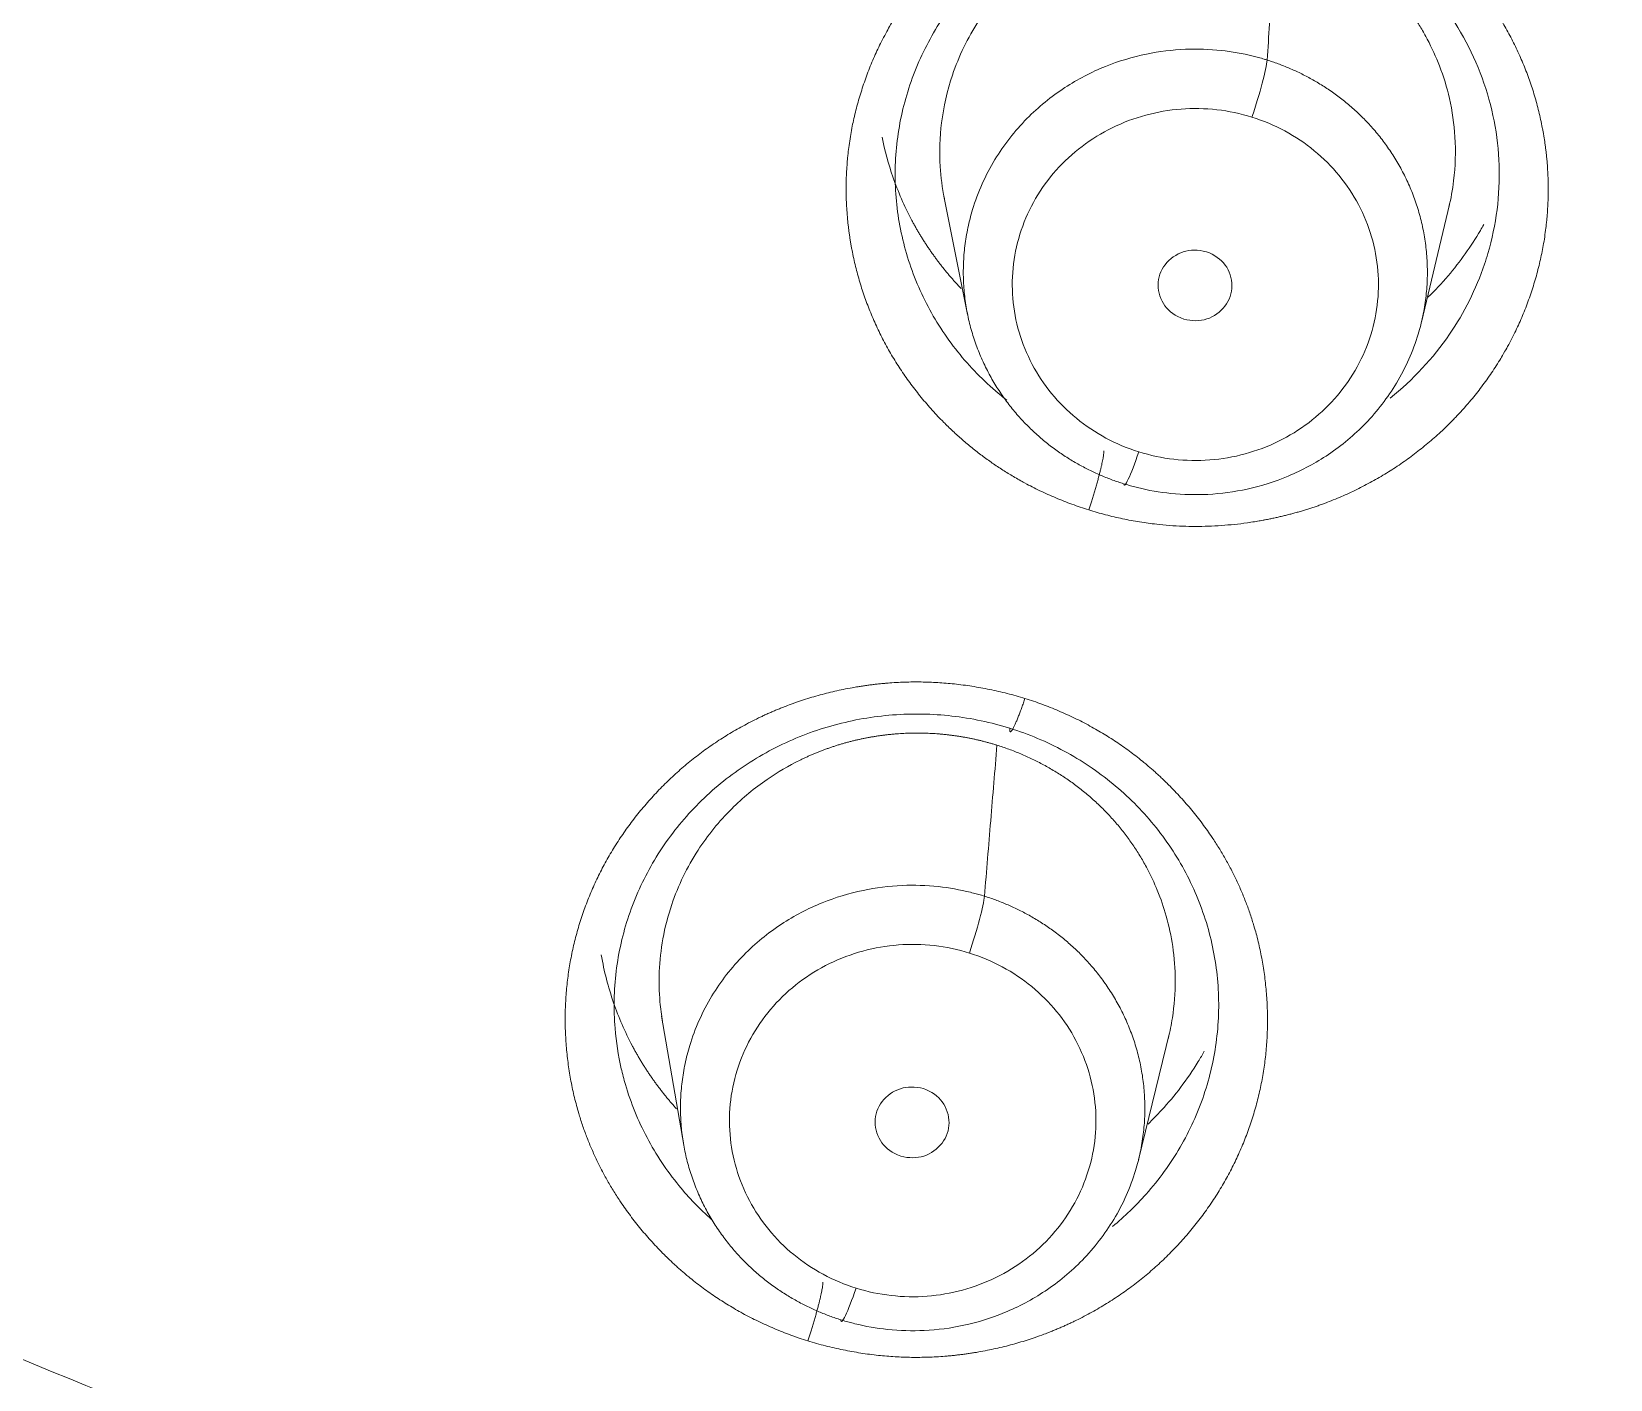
# Model space of a CAD drawing. Extents: x 19821 to 22981, y -91 to 2224.
# Drawn here: x 20725.97 to 20735.62, y 1170.77 to 1179.02 of the extents above; entities that cross this region are included whole.
import ezdxf

# ---------------------------------------------------------------- set-up
doc = ezdxf.new("R2010")
doc.units = 0
doc.header["$LTSCALE"] = 10
doc.header["$MEASUREMENT"] = 0
doc.layers.add('1', color=7, linetype='CONTINUOUS')

msp = doc.modelspace()

# ---------------------------------------------------------------- linework, layer by layer
at = {"layer": '1', "color": 7, "linetype": 'Continuous', "lineweight": 18}
for p, q in [((20731.5445, 1178.0092), (20731.6892, 1177.2855)), ((20734.4646, 1177.2381), (20734.6362, 1177.9564)), ((20729.8183, 1172.9919), (20729.9535, 1172.2041)), ((20732.7347, 1172.1145), (20732.925, 1172.8918))]:
    msp.add_line(p, q, dxfattribs=at)
for centre, major_axis, ratio, start_param, end_param in [((20744.931, 1212.2465), (-60.5, 0), 0.961262, 4.72417, 7.004197), ((20744.931, 1212.3844), (-59.925, 0), 0.961262, 4.712389, 7.853982), ((20744.931, 1212.3844), (60, 0), 0.961262, 1.582577, 4.712389), ((20733.4282, 1178.5742), (-0.0895, -0.2863), 0.085181, 1.304692, 2.795393), ((20732.7362, 1176.5271), (0.0895, 0.2863), 0.08523, 2.92044, 4.446033), ((20731.7001, 1173.4618), (-0.0896, -0.2863), 0.085293, 1.304963, 2.777859), ((20731.0073, 1171.4121), (0.0896, 0.2863), 0.085342, 2.903169, 4.445831)]:
    msp.add_ellipse(centre, major_axis=major_axis, ratio=ratio, start_param=start_param, end_param=end_param, dxfattribs=at)
at = {"layer": '1', "color": 7, "linetype": 'Continuous', "lineweight": 13}
for centre, major_axis, start_param, end_param in [((20744.931, 1212.2465), (59.425, 0), 1.570796, 4.70194), ((20744.931, 1212.2465), (57.948, 0), 1.579187, 4.712389), ((20744.931, 1212.291), (57.4031, 0), 1.579486, 4.712389), ((20744.931, 1213.0734), (-47.825, 0), 1.077262, 1.226572)]:
    msp.add_ellipse(centre, major_axis=major_axis, ratio=0.961262, start_param=start_param, end_param=end_param, dxfattribs=at)
for points, degree, knots in [([(20732.4299, 1176.0895), (20732.0238, 1176.2162), (20731.5421, 1176.6127), (20731.2782, 1176.9319), (20731.0861, 1177.2931), (20730.9706, 1177.6847), (20730.9536, 1177.8875), (20730.9193, 1178.2971), (20731.1862, 1179.0851), (20731.467, 1179.3986), (20731.6047, 1179.5524), (20731.9373, 1179.8029), (20732.3125, 1179.985), (20732.5183, 1180.0396), (20732.7212, 1180.0935), (20733.3517, 1180.1416), (20733.7568, 1180.0149)], 2, [0, 0, 0, 0.125, 0.1875, 0.25, 0.3125, 0.375, 0.375, 0.5, 0.625, 0.625, 0.6875, 0.75, 0.8125, 0.8125, 0.875, 1, 1, 1]), ([(20733.7568, 1180.0149), (20734.1629, 1179.8881), (20734.6446, 1179.4916), (20734.9085, 1179.1725), (20735.1005, 1178.8114), (20735.216, 1178.4199), (20735.233, 1178.2171), (20735.2674, 1177.8076), (20735.0007, 1177.0196), (20734.7199, 1176.706), (20734.5822, 1176.5522), (20734.2496, 1176.3016), (20733.8744, 1176.1194), (20733.6685, 1176.0648), (20733.4656, 1176.0109), (20732.835, 1175.9628), (20732.4299, 1176.0895)], 2, [0, 0, 0, 0.125, 0.1875, 0.25, 0.3125, 0.375, 0.375, 0.5, 0.625, 0.625, 0.6875, 0.75, 0.8125, 0.8125, 0.875, 1, 1, 1]), ([(20732.7362, 1176.4444), (20732.6665, 1176.4661), (20732.5991, 1176.4945), (20732.4712, 1176.5634), (20732.4108, 1176.6038), (20732.2994, 1176.6953), (20732.2484, 1176.7464), (20732.1576, 1176.857), (20732.1179, 1176.9166), (20732.0514, 1177.0421), (20732.0246, 1177.108), (20731.9848, 1177.2436), (20731.9719, 1177.3133), (20731.9604, 1177.4537), (20731.9618, 1177.5245), (20731.9791, 1177.6644), (20731.9948, 1177.7335), (20732.0401, 1177.8675), (20732.0696, 1177.9323), (20732.1412, 1178.0553), (20732.1833, 1178.1133), (20732.2785, 1178.2204), (20732.3316, 1178.2695), (20732.4467, 1178.3567), (20732.5087, 1178.3949), (20732.6392, 1178.4588), (20732.7078, 1178.4846), (20732.8489, 1178.5229), (20732.9213, 1178.5353), (20733.0674, 1178.5464), (20733.141, 1178.545), (20733.2866, 1178.5285), (20733.3585, 1178.5133), (20733.4282, 1178.4916)], 3, [0, 0, 0, 0, 0.0625, 0.0625, 0.125, 0.125, 0.1875, 0.1875, 0.25, 0.25, 0.3125, 0.3125, 0.375, 0.375, 0.4375, 0.4375, 0.5, 0.5, 0.5625, 0.5625, 0.625, 0.625, 0.6875, 0.6875, 0.75, 0.75, 0.8125, 0.8125, 0.875, 0.875, 0.9375, 0.9375, 1, 1, 1, 1]), ([(20733.4282, 1178.4916), (20733.4979, 1178.4698), (20733.5653, 1178.4414), (20733.6932, 1178.3726), (20733.7536, 1178.3321), (20733.865, 1178.2406), (20733.916, 1178.1896), (20734.0068, 1178.0789), (20734.0465, 1178.0193), (20734.113, 1177.8938), (20734.1398, 1177.8279), (20734.1796, 1177.6923), (20734.1925, 1177.6226), (20734.204, 1177.4822), (20734.2026, 1177.4114), (20734.1854, 1177.2715), (20734.1696, 1177.2024), (20734.1243, 1177.0684), (20734.0948, 1177.0036), (20734.0232, 1176.8807), (20733.9811, 1176.8226), (20733.8859, 1176.7155), (20733.8328, 1176.6664), (20733.7177, 1176.5792), (20733.6557, 1176.541), (20733.5252, 1176.4771), (20733.4566, 1176.4513), (20733.3156, 1176.413), (20733.2431, 1176.4006), (20733.097, 1176.3895), (20733.0234, 1176.3909), (20732.8778, 1176.4074), (20732.8059, 1176.4226), (20732.7362, 1176.4444)], 3, [0, 0, 0, 0, 0.0625, 0.0625, 0.125, 0.125, 0.1875, 0.1875, 0.25, 0.25, 0.3125, 0.3125, 0.375, 0.375, 0.4375, 0.4375, 0.5, 0.5, 0.5625, 0.5625, 0.625, 0.625, 0.6875, 0.6875, 0.75, 0.75, 0.8125, 0.8125, 0.875, 0.875, 0.9375, 0.9375, 1, 1, 1, 1]), ([(20734.8501, 1177.5916), (20734.799, 1177.4406), (20734.6473, 1177.1368), (20734.4132, 1176.8851), (20734.2731, 1176.7732)], 3, [0, 0, 0, 0, 0.475431, 1, 1, 1, 1]), ([(20731.9293, 1176.7601), (20731.9174, 1176.7694), (20731.9056, 1176.7789), (20731.802, 1176.864), (20731.7178, 1176.9482), (20731.5681, 1177.1308), (20731.5026, 1177.2292), (20731.4478, 1177.3328)], 3, [0, 0, 0, 0, 0.059709, 0.059709, 0.529854, 0.529854, 1, 1, 1, 1]), ([(20730.7118, 1171.0066), (20730.3015, 1171.1373), (20729.9866, 1171.3963), (20729.8261, 1171.5283), (20729.559, 1171.8509), (20729.269, 1172.3933), (20729.2354, 1172.8095), (20729.2016, 1173.2279), (20729.3365, 1173.6201), (20729.4704, 1174.009), (20729.7515, 1174.322), (20730.0298, 1174.6319), (20730.4098, 1174.8161), (20730.5968, 1174.9067), (20731.004, 1175.0152), (20731.2134, 1175.031), (20731.6236, 1175.0618), (20732.0402, 1174.9364)], 2, [0, 0, 0, 0.125, 0.125, 0.1875, 0.25, 0.375, 0.375, 0.5, 0.5, 0.625, 0.625, 0.75, 0.75, 0.8125, 0.875, 0.875, 1, 1, 1]), ([(20732.0402, 1174.9364), (20732.4506, 1174.8056), (20732.7654, 1174.5466), (20732.9259, 1174.4146), (20733.193, 1174.0921), (20733.4829, 1173.5498), (20733.5166, 1173.1337), (20733.5504, 1172.7153), (20733.4155, 1172.3232), (20733.2817, 1171.9342), (20733.0007, 1171.6212), (20732.7225, 1171.3112), (20732.3425, 1171.127), (20732.1555, 1171.0364), (20731.7482, 1170.9277), (20731.5388, 1170.912), (20731.1285, 1170.8811), (20730.7118, 1171.0066)], 2, [0, 0, 0, 0.125, 0.125, 0.1875, 0.25, 0.375, 0.375, 0.5, 0.5, 0.625, 0.625, 0.75, 0.75, 0.8125, 0.875, 0.875, 1, 1, 1]), ([(20731.0073, 1171.3293), (20730.9375, 1171.3511), (20730.87, 1171.3796), (20730.742, 1171.4485), (20730.6816, 1171.4891), (20730.5701, 1171.5807), (20730.519, 1171.6318), (20730.4282, 1171.7426), (20730.3885, 1171.8023), (20730.3219, 1171.9279), (20730.2951, 1171.9939), (20730.2553, 1172.1296), (20730.2423, 1172.1994), (20730.2308, 1172.34), (20730.2323, 1172.4108), (20730.2495, 1172.5509), (20730.2653, 1172.6201), (20730.3107, 1172.7542), (20730.3402, 1172.8191), (20730.4119, 1172.9421), (20730.454, 1173.0003), (20730.5493, 1173.1075), (20730.6024, 1173.1566), (20730.7176, 1173.244), (20730.7797, 1173.2822), (20730.9104, 1173.3462), (20730.979, 1173.3721), (20731.1202, 1173.4104), (20731.1927, 1173.4229), (20731.339, 1173.434), (20731.4127, 1173.4327), (20731.5584, 1173.4161), (20731.6304, 1173.401), (20731.7002, 1173.3792)], 3, [0, 0, 0, 0, 0.0625, 0.0625, 0.125, 0.125, 0.1875, 0.1875, 0.25, 0.25, 0.3125, 0.3125, 0.375, 0.375, 0.4375, 0.4375, 0.5, 0.5, 0.5625, 0.5625, 0.625, 0.625, 0.6875, 0.6875, 0.75, 0.75, 0.8125, 0.8125, 0.875, 0.875, 0.9375, 0.9375, 1, 1, 1, 1]), ([(20731.7002, 1173.3792), (20731.7699, 1173.3574), (20731.8374, 1173.329), (20731.9654, 1173.26), (20732.0258, 1173.2195), (20732.1374, 1173.1279), (20732.1884, 1173.0768), (20732.2792, 1172.966), (20732.3189, 1172.9063), (20732.3855, 1172.7806), (20732.4123, 1172.7146), (20732.4521, 1172.5789), (20732.4651, 1172.5092), (20732.4766, 1172.3686), (20732.4751, 1172.2977), (20732.4579, 1172.1577), (20732.4421, 1172.0885), (20732.3967, 1171.9544), (20732.3672, 1171.8894), (20732.2955, 1171.7664), (20732.2534, 1171.7083), (20732.1581, 1171.601), (20732.105, 1171.5519), (20731.9898, 1171.4646), (20731.9277, 1171.4264), (20731.797, 1171.3623), (20731.7284, 1171.3365), (20731.5872, 1171.2981), (20731.5147, 1171.2857), (20731.3684, 1171.2745), (20731.2947, 1171.2759), (20731.149, 1171.2924), (20731.077, 1171.3076), (20731.0073, 1171.3293)], 3, [0, 0, 0, 0, 0.0625, 0.0625, 0.125, 0.125, 0.1875, 0.1875, 0.25, 0.25, 0.3125, 0.3125, 0.375, 0.375, 0.4375, 0.4375, 0.5, 0.5, 0.5625, 0.5625, 0.625, 0.625, 0.6875, 0.6875, 0.75, 0.75, 0.8125, 0.8125, 0.875, 0.875, 0.9375, 0.9375, 1, 1, 1, 1]), ([(20730.1237, 1171.7491), (20730.0517, 1171.8129), (20729.9849, 1171.8823), (20729.8494, 1172.0477), (20729.784, 1172.1463), (20729.6741, 1172.3539), (20729.6298, 1172.4629), (20729.5877, 1172.607), (20729.5792, 1172.6392), (20729.5718, 1172.6717)], 3, [0, 0, 0, 0, 0.261512, 0.261512, 0.584666, 0.584666, 0.90782, 0.90782, 1, 1, 1, 1]), ([(20733.134, 1172.5106), (20733.0966, 1172.3998), (20733.0478, 1172.2925), (20732.9296, 1172.0891), (20732.8601, 1171.993), (20732.7185, 1171.8333), (20732.6498, 1171.767), (20732.5761, 1171.7064)], 3, [0, 0, 0, 0, 0.356984, 0.356984, 0.713967, 0.713967, 1, 1, 1, 1])]:
    msp.add_open_spline(points, degree=degree, knots=knots, dxfattribs=at)
at = {"layer": '1', "color": 7, "linetype": 'Continuous', "lineweight": 18}
for points, knots in [([(20731.4478, 1177.3328), (20731.3929, 1177.4364), (20731.3485, 1177.5452), (20731.283, 1177.7691), (20731.2616, 1177.8841), (20731.2425, 1178.116), (20731.245, 1178.2328), (20731.2733, 1178.4638), (20731.2993, 1178.578), (20731.374, 1178.7993), (20731.4227, 1178.9064), (20731.5407, 1179.1094), (20731.6102, 1179.2053), (20731.7672, 1179.3823), (20731.8547, 1179.4634), (20732.0446, 1179.6075), (20732.1469, 1179.6705), (20732.3623, 1179.7763), (20732.4755, 1179.8189), (20732.7082, 1179.8822), (20732.8278, 1179.9028), (20733.0689, 1179.9212), (20733.1903, 1179.9189), (20733.4305, 1179.8917), (20733.5492, 1179.8667), (20733.6643, 1179.8307)], [0, 0, 0, 0, 0.083333, 0.083333, 0.166667, 0.166667, 0.25, 0.25, 0.333333, 0.333333, 0.416667, 0.416667, 0.5, 0.5, 0.583333, 0.583333, 0.666667, 0.666667, 0.75, 0.75, 0.833333, 0.833333, 0.916667, 0.916667, 1, 1, 1, 1]), ([(20733.6643, 1179.8307), (20733.6706, 1179.8288), (20733.8487, 1179.7722), (20734.1871, 1179.6061), (20734.5922, 1179.227), (20734.8632, 1178.7409), (20734.9689, 1178.1982), (20734.9194, 1177.8097), (20734.8575, 1177.6135), (20734.8501, 1177.5916)], [0, 0, 0, 0, 0.006813, 0.19395, 0.38874, 0.584299, 0.779737, 0.975214, 1, 1, 1, 1]), ([(20731.5473, 1177.995), (20731.5345, 1178.0593), (20731.5145, 1178.2133), (20731.5222, 1178.4684), (20731.5918, 1178.7741), (20731.7375, 1179.0751), (20731.9443, 1179.3296), (20732.1611, 1179.5093), (20732.3164, 1179.6), (20732.3998, 1179.6401), (20732.4196, 1179.6494), (20732.4396, 1179.6583), (20732.4596, 1179.667), (20732.4798, 1179.6753), (20732.5, 1179.6834), (20732.5203, 1179.6913), (20732.5407, 1179.6988), (20732.5612, 1179.7061), (20732.5818, 1179.713), (20732.6025, 1179.7197), (20732.6232, 1179.7261), (20732.644, 1179.7323), (20732.6649, 1179.7381), (20732.6858, 1179.7437), (20732.7068, 1179.749), (20732.7278, 1179.754), (20732.7488, 1179.7587), (20732.7699, 1179.7631), (20732.7911, 1179.7673), (20732.8123, 1179.7711), (20732.8335, 1179.7747), (20732.8547, 1179.778), (20732.876, 1179.781), (20732.8972, 1179.7838), (20732.9185, 1179.7862), (20732.9398, 1179.7884), (20732.9611, 1179.7903), (20732.9824, 1179.7919), (20733.0037, 1179.7933), (20733.025, 1179.7943), (20733.0463, 1179.7951), (20733.0675, 1179.7956), (20733.0888, 1179.7958), (20733.11, 1179.7958), (20733.1312, 1179.7955), (20733.1523, 1179.7949), (20733.1734, 1179.794), (20733.1945, 1179.7929), (20733.2156, 1179.7915), (20733.2366, 1179.7898), (20733.2575, 1179.7879), (20733.2784, 1179.7857), (20733.2993, 1179.7832), (20733.32, 1179.7805), (20733.3408, 1179.7775), (20733.3614, 1179.7742), (20733.382, 1179.7707), (20733.4025, 1179.767), (20733.4229, 1179.7629), (20733.4433, 1179.7587), (20733.4635, 1179.7541), (20733.4837, 1179.7493), (20733.5038, 1179.7443), (20733.5238, 1179.739), (20733.5436, 1179.7335), (20733.5634, 1179.7277), (20733.5766, 1179.7237), (20733.5831, 1179.7217)], [0, 0, 0, 0, 0.062502, 0.147774, 0.242588, 0.359555, 0.461635, 0.548793, 0.620999, 0.627745, 0.634484, 0.641216, 0.64794, 0.654657, 0.661367, 0.668069, 0.674763, 0.681451, 0.68813, 0.694803, 0.701468, 0.708125, 0.714775, 0.721418, 0.728053, 0.734681, 0.741301, 0.747914, 0.754519, 0.761117, 0.767707, 0.77429, 0.780866, 0.787434, 0.793995, 0.800548, 0.807094, 0.813632, 0.820163, 0.826687, 0.833203, 0.839711, 0.846213, 0.852706, 0.859192, 0.865671, 0.872142, 0.878606, 0.885063, 0.891511, 0.897953, 0.904387, 0.910813, 0.917232, 0.923644, 0.930048, 0.936445, 0.942834, 0.949215, 0.95559, 0.961956, 0.968316, 0.974668, 0.981012, 0.987349, 0.993678, 1, 1, 1, 1]), ([(20733.5831, 1179.7217), (20733.5953, 1179.7178), (20733.6198, 1179.7099), (20733.6562, 1179.6971), (20733.6923, 1179.6834), (20733.7282, 1179.6688), (20733.7637, 1179.6533), (20733.7989, 1179.637), (20733.8338, 1179.6198), (20733.8683, 1179.6017), (20733.9023, 1179.5828), (20733.936, 1179.563), (20733.9691, 1179.5423), (20734.0019, 1179.5208), (20734.034, 1179.4985), (20734.0657, 1179.4754), (20734.0968, 1179.4514), (20734.1274, 1179.4267), (20734.1573, 1179.4011), (20734.1866, 1179.3748), (20734.2153, 1179.3477), (20734.2433, 1179.3199), (20734.2706, 1179.2913), (20734.2972, 1179.262), (20734.3231, 1179.232), (20734.3482, 1179.2013), (20734.3725, 1179.1699), (20734.396, 1179.1379), (20734.4187, 1179.1052), (20734.4406, 1179.0719), (20734.4615, 1179.0379), (20734.4816, 1179.0034), (20734.5231, 1178.9276), (20734.5824, 1178.7975), (20734.6434, 1178.5974), (20734.6776, 1178.3608), (20734.6709, 1178.1364), (20734.6452, 1177.9941), (20734.6324, 1177.9407)], [0, 0, 0, 0, 0.01655, 0.033137, 0.04976, 0.06642, 0.083116, 0.099849, 0.116618, 0.133424, 0.150266, 0.167144, 0.184059, 0.201011, 0.217999, 0.235023, 0.252084, 0.269181, 0.286314, 0.303484, 0.32069, 0.337933, 0.355212, 0.372527, 0.389879, 0.407267, 0.424691, 0.442151, 0.459648, 0.477181, 0.494751, 0.512356, 0.529998, 0.609142, 0.701682, 0.807605, 0.926891, 1, 1, 1, 1]), ([(20733.5206, 1178.841), (20733.5148, 1178.8428), (20733.5032, 1178.8463), (20733.4859, 1178.8514), (20733.4688, 1178.8561), (20733.452, 1178.8606), (20733.377, 1178.8796), (20733.2341, 1178.9049), (20733.0142, 1178.9123), (20732.7744, 1178.8828), (20732.5231, 1178.807), (20732.2724, 1178.6764), (20732.0386, 1178.4854), (20731.8414, 1178.2329), (20731.7439, 1178.0148), (20731.7038, 1177.8708), (20731.6909, 1177.8154), (20731.6805, 1177.7601), (20731.6725, 1177.7049), (20731.667, 1177.65), (20731.6638, 1177.5954), (20731.6628, 1177.5413), (20731.6641, 1177.4877), (20731.6676, 1177.4346), (20731.6731, 1177.3823), (20731.6806, 1177.3307), (20731.6901, 1177.28), (20731.7014, 1177.2301), (20731.7146, 1177.1812), (20731.7294, 1177.1332), (20731.7459, 1177.0863), (20731.7639, 1177.0405), (20731.7835, 1176.9959), (20731.8044, 1176.9523), (20731.8267, 1176.91), (20731.8502, 1176.8689), (20731.8749, 1176.829), (20731.9007, 1176.7904), (20731.9275, 1176.7531), (20731.9553, 1176.717), (20731.9839, 1176.6823), (20732.0134, 1176.6488), (20732.0436, 1176.6167), (20732.0744, 1176.5859), (20732.1059, 1176.5563), (20732.1379, 1176.5281), (20732.1703, 1176.5011), (20732.2032, 1176.4755), (20732.2364, 1176.451), (20732.2699, 1176.4279), (20732.3037, 1176.4059), (20732.3376, 1176.3852), (20732.3717, 1176.3657), (20732.4058, 1176.3473), (20732.44, 1176.3301), (20732.4742, 1176.314), (20732.5083, 1176.299), (20732.5423, 1176.285), (20732.5762, 1176.2721), (20732.6099, 1176.2602), (20732.6324, 1176.253), (20732.6436, 1176.2494)], [0, 0, 0, 0, 0.004118, 0.008173, 0.012166, 0.016096, 0.019964, 0.064383, 0.113604, 0.167623, 0.226438, 0.290046, 0.358445, 0.431632, 0.509603, 0.522984, 0.536245, 0.549384, 0.562403, 0.575301, 0.588078, 0.600734, 0.613269, 0.625684, 0.637977, 0.65015, 0.662202, 0.674132, 0.685942, 0.697631, 0.709199, 0.720647, 0.731973, 0.743178, 0.754263, 0.765226, 0.776069, 0.78679, 0.797391, 0.807871, 0.818229, 0.828467, 0.838584, 0.84858, 0.858455, 0.868209, 0.877841, 0.887353, 0.896744, 0.906015, 0.915164, 0.924192, 0.933099, 0.941885, 0.95055, 0.959094, 0.967517, 0.975819, 0.984001, 0.992061, 1, 1, 1, 1]), ([(20732.6436, 1176.2494), (20732.6492, 1176.2477), (20732.6603, 1176.2442), (20732.6772, 1176.2393), (20732.6943, 1176.2345), (20732.7116, 1176.2299), (20732.7898, 1176.2101), (20732.9381, 1176.1843), (20733.1645, 1176.1786), (20733.4076, 1176.2113), (20733.659, 1176.2909), (20733.9066, 1176.4242), (20734.1352, 1176.6154), (20734.3263, 1176.8645), (20734.421, 1177.0782), (20734.4604, 1177.2194), (20734.4733, 1177.2747), (20734.4837, 1177.3299), (20734.4916, 1177.385), (20734.4972, 1177.4398), (20734.5004, 1177.4943), (20734.5014, 1177.5484), (20734.5001, 1177.6019), (20734.4967, 1177.6549), (20734.4912, 1177.7071), (20734.4838, 1177.7586), (20734.4743, 1177.8093), (20734.4631, 1177.8592), (20734.45, 1177.9081), (20734.4352, 1177.956), (20734.4188, 1178.0029), (20734.4008, 1178.0487), (20734.3813, 1178.0933), (20734.3604, 1178.1368), (20734.3382, 1178.1792), (20734.3147, 1178.2203), (20734.2901, 1178.2602), (20734.2643, 1178.2988), (20734.2375, 1178.3362), (20734.2098, 1178.3723), (20734.1812, 1178.407), (20734.1518, 1178.4405), (20734.1216, 1178.4727), (20734.0907, 1178.5036), (20734.0593, 1178.5332), (20734.0273, 1178.5615), (20733.9948, 1178.5885), (20733.9619, 1178.6142), (20733.9287, 1178.6387), (20733.8951, 1178.6619), (20733.8613, 1178.6839), (20733.8273, 1178.7047), (20733.7932, 1178.7243), (20733.759, 1178.7427), (20733.7248, 1178.76), (20733.6905, 1178.7762), (20733.6563, 1178.7912), (20733.6222, 1178.8052), (20733.5882, 1178.8182), (20733.5544, 1178.8302), (20733.5318, 1178.8374), (20733.5206, 1178.841)], [0, 0, 0, 0, 0.00393, 0.007893, 0.011888, 0.015916, 0.019977, 0.066372, 0.117003, 0.171868, 0.230964, 0.294287, 0.361835, 0.433603, 0.509587, 0.522943, 0.53618, 0.549297, 0.562294, 0.575171, 0.587928, 0.600566, 0.613084, 0.625482, 0.63776, 0.649918, 0.661956, 0.673875, 0.685674, 0.697353, 0.708912, 0.720351, 0.731671, 0.742871, 0.753951, 0.764911, 0.775752, 0.786473, 0.797074, 0.807555, 0.817916, 0.828158, 0.83828, 0.848282, 0.858164, 0.867927, 0.87757, 0.887093, 0.896497, 0.90578, 0.914944, 0.923989, 0.932913, 0.941718, 0.950403, 0.958969, 0.967414, 0.97574, 0.983947, 0.992033, 1, 1, 1, 1]), ([(20731.1666, 1178.369), (20731.183, 1178.2866), (20731.23, 1178.1136), (20731.3049, 1177.9412), (20731.3575, 1177.8435), (20731.369, 1177.8227), (20731.3807, 1177.8022), (20731.3927, 1177.7818), (20731.4049, 1177.7616), (20731.4174, 1177.7415), (20731.4301, 1177.7216), (20731.4431, 1177.7019), (20731.4562, 1177.6824), (20731.4696, 1177.663), (20731.4833, 1177.6439), (20731.4972, 1177.6249), (20731.5112, 1177.6061), (20731.5255, 1177.5875), (20731.5401, 1177.5691), (20731.5548, 1177.5509), (20731.5698, 1177.5329), (20731.5849, 1177.515), (20731.6003, 1177.4974), (20731.6158, 1177.48), (20731.6316, 1177.4628), (20731.6431, 1177.4506), (20731.6492, 1177.4441), (20731.6501, 1177.4432)], [0, 0, 0, 0, 0.23964, 0.509682, 0.532102, 0.554494, 0.576859, 0.599198, 0.621508, 0.643792, 0.666049, 0.688279, 0.710481, 0.732656, 0.754805, 0.776926, 0.79902, 0.821087, 0.843126, 0.865139, 0.887125, 0.909083, 0.931015, 0.952919, 0.974797, 0.996647, 1, 1, 1, 1]), ([(20734.5043, 1177.3897), (20734.5476, 1177.4317), (20734.6671, 1177.5589), (20734.7759, 1177.7121), (20734.8386, 1177.8224), (20734.8453, 1177.8344)], [0, 0, 0, 0, 0.319964, 0.92683, 1, 1, 1, 1]), ([(20729.5718, 1172.6717), (20729.553, 1172.753), (20729.5401, 1172.8355), (20729.5238, 1173.0347), (20729.5263, 1173.1517), (20729.5547, 1173.3832), (20729.5807, 1173.4976), (20729.6554, 1173.7193), (20729.7042, 1173.8266), (20729.8223, 1174.0301), (20729.8918, 1174.1262), (20730.0489, 1174.3036), (20730.1365, 1174.3849), (20730.3265, 1174.5294), (20730.4289, 1174.5926), (20730.6445, 1174.6988), (20730.7577, 1174.7416), (20730.9907, 1174.8051), (20731.1104, 1174.8259), (20731.3517, 1174.8444), (20731.4733, 1174.8422), (20731.7137, 1174.815), (20731.8326, 1174.79), (20731.9478, 1174.754)], [0, 0, 0, 0, 0.066707, 0.066707, 0.160036, 0.160036, 0.253366, 0.253366, 0.346695, 0.346695, 0.440024, 0.440024, 0.533354, 0.533354, 0.626683, 0.626683, 0.720012, 0.720012, 0.813341, 0.813341, 0.906671, 0.906671, 1, 1, 1, 1]), ([(20729.8238, 1172.9599), (20729.817, 1172.9998), (20729.8039, 1173.1015), (20729.8, 1173.2711), (20729.8221, 1173.4714), (20729.8877, 1173.7261), (20730.0215, 1174.0026), (20730.2286, 1174.2575), (20730.4457, 1174.4375), (20730.6011, 1174.5284), (20730.6846, 1174.5686), (20730.7045, 1174.5778), (20730.7244, 1174.5868), (20730.7445, 1174.5954), (20730.7646, 1174.6038), (20730.7849, 1174.6119), (20730.8052, 1174.6198), (20730.8257, 1174.6273), (20730.8462, 1174.6346), (20730.8668, 1174.6416), (20730.8875, 1174.6483), (20730.9082, 1174.6547), (20730.929, 1174.6608), (20730.9499, 1174.6667), (20730.9708, 1174.6723), (20730.9918, 1174.6775), (20731.0129, 1174.6825), (20731.0339, 1174.6873), (20731.0551, 1174.6917), (20731.0762, 1174.6959), (20731.0974, 1174.6997), (20731.1187, 1174.7033), (20731.1399, 1174.7066), (20731.1612, 1174.7097), (20731.1825, 1174.7124), (20731.2038, 1174.7149), (20731.2251, 1174.717), (20731.2464, 1174.7189), (20731.2677, 1174.7206), (20731.289, 1174.7219), (20731.3103, 1174.723), (20731.3316, 1174.7238), (20731.3529, 1174.7243), (20731.3741, 1174.7245), (20731.3954, 1174.7245), (20731.4166, 1174.7241), (20731.4378, 1174.7236), (20731.4589, 1174.7227), (20731.48, 1174.7216), (20731.5011, 1174.7202), (20731.5221, 1174.7185), (20731.5431, 1174.7166), (20731.564, 1174.7144), (20731.5848, 1174.7119), (20731.6056, 1174.7092), (20731.6264, 1174.7062), (20731.647, 1174.7029), (20731.6676, 1174.6994), (20731.6881, 1174.6956), (20731.7086, 1174.6916), (20731.729, 1174.6873), (20731.7492, 1174.6828), (20731.7694, 1174.678), (20731.7895, 1174.673), (20731.8095, 1174.6677), (20731.8294, 1174.6622), (20731.8492, 1174.6564), (20731.8624, 1174.6524), (20731.8689, 1174.6503)], [0, 0, 0, 0, 0.039076, 0.098818, 0.163499, 0.233122, 0.351589, 0.454983, 0.543258, 0.616374, 0.623203, 0.630025, 0.636839, 0.643645, 0.650444, 0.657236, 0.66402, 0.670796, 0.677565, 0.684326, 0.69108, 0.697827, 0.704565, 0.711297, 0.718021, 0.724737, 0.731445, 0.738147, 0.74484, 0.751526, 0.758205, 0.764876, 0.771539, 0.778195, 0.784844, 0.791485, 0.798118, 0.804744, 0.811362, 0.817973, 0.824576, 0.831171, 0.837759, 0.84434, 0.850913, 0.857478, 0.864036, 0.870586, 0.877128, 0.883664, 0.890191, 0.896711, 0.903223, 0.909728, 0.916225, 0.922715, 0.929197, 0.935672, 0.942139, 0.948598, 0.95505, 0.961494, 0.967931, 0.97436, 0.980781, 0.987195, 0.993601, 1, 1, 1, 1]), ([(20731.9478, 1174.754), (20732.0629, 1174.7181), (20732.1743, 1174.6712), (20732.3854, 1174.5574), (20732.4852, 1174.4905), (20732.6692, 1174.3391), (20732.7535, 1174.2547), (20732.9033, 1174.0717), (20732.9687, 1173.973), (20733.0785, 1173.7653), (20733.1228, 1173.6563), (20733.1883, 1173.432), (20733.2096, 1173.3167), (20733.2286, 1173.0843), (20733.2261, 1172.9673), (20733.1975, 1172.7358), (20733.1715, 1172.6214), (20733.134, 1172.5106)], [0, 0, 0, 0, 0.125, 0.125, 0.25, 0.25, 0.375, 0.375, 0.5, 0.5, 0.625, 0.625, 0.75, 0.75, 0.875, 0.875, 1, 1, 1, 1]), ([(20731.8689, 1174.6503), (20731.8812, 1174.6464), (20731.9057, 1174.6386), (20731.9421, 1174.6257), (20731.9782, 1174.612), (20732.0141, 1174.5974), (20732.0497, 1174.5819), (20732.0849, 1174.5655), (20732.1198, 1174.5483), (20732.1543, 1174.5302), (20732.1884, 1174.5113), (20732.2221, 1174.4914), (20732.2553, 1174.4708), (20732.288, 1174.4493), (20732.3202, 1174.4269), (20732.3519, 1174.4038), (20732.3831, 1174.3798), (20732.4136, 1174.355), (20732.4436, 1174.3295), (20732.4729, 1174.3031), (20732.5016, 1174.276), (20732.5297, 1174.2481), (20732.557, 1174.2195), (20732.5836, 1174.1902), (20732.6095, 1174.1602), (20732.6346, 1174.1294), (20732.6589, 1174.098), (20732.6825, 1174.0659), (20732.7052, 1174.0332), (20732.727, 1173.9999), (20732.748, 1173.9659), (20732.7681, 1173.9314), (20732.8045, 1173.8649), (20732.8548, 1173.7573), (20732.9096, 1173.5982), (20732.949, 1173.4135), (20732.9646, 1173.2043), (20732.9503, 1173.016), (20732.927, 1172.8996), (20732.917, 1172.859)], [0, 0, 0, 0, 0.016481, 0.032999, 0.049553, 0.066144, 0.08277, 0.099434, 0.116134, 0.13287, 0.149642, 0.166451, 0.183296, 0.200178, 0.217096, 0.23405, 0.251041, 0.268068, 0.285131, 0.30223, 0.319366, 0.336538, 0.353746, 0.37099, 0.388271, 0.405587, 0.42294, 0.440329, 0.457755, 0.475216, 0.492713, 0.510247, 0.527816, 0.592607, 0.666687, 0.750046, 0.842672, 0.944553, 1, 1, 1, 1]), ([(20699.4895, 1173.8569), (20700.9036, 1172.3102), (20702.4033, 1170.8357), (20705.5569, 1168.0479), (20707.2108, 1166.7346), (20710.654, 1164.284), (20712.4435, 1163.1467), (20716.1376, 1161.0608), (20718.0424, 1160.1122), (20721.9459, 1158.4146), (20723.9445, 1157.6656), (20728.0132, 1156.3754), (20730.0832, 1155.8343), (20734.2713, 1154.9661), (20736.3893, 1154.639), (20740.6496, 1154.2025), (20742.7917, 1154.0931), (20744.9339, 1154.0932)], [0, 0, 0, 0, 0.125, 0.125, 0.25, 0.25, 0.375, 0.375, 0.5, 0.5, 0.625, 0.625, 0.75, 0.75, 0.875, 0.875, 1, 1, 1, 1]), ([(20731.7924, 1173.7267), (20731.7867, 1173.7285), (20731.7754, 1173.732), (20731.7584, 1173.7369), (20731.7415, 1173.7416), (20731.7247, 1173.7461), (20731.6489, 1173.7653), (20731.5044, 1173.7909), (20731.2825, 1173.798), (20731.0415, 1173.7678), (20730.7899, 1173.6912), (20730.5398, 1173.56), (20730.3071, 1173.3691), (20730.1112, 1173.1176), (20730.0144, 1172.9008), (20729.9743, 1172.7574), (20729.9614, 1172.702), (20729.951, 1172.6467), (20729.943, 1172.5915), (20729.9375, 1172.5366), (20729.9342, 1172.482), (20729.9333, 1172.4278), (20729.9346, 1172.3742), (20729.938, 1172.3211), (20729.9435, 1172.2688), (20729.9511, 1172.2172), (20729.9605, 1172.1664), (20729.9719, 1172.1165), (20729.985, 1172.0676), (20729.9999, 1172.0196), (20730.0164, 1171.9727), (20730.0345, 1171.9269), (20730.0541, 1171.8822), (20730.075, 1171.8386), (20730.0973, 1171.7963), (20730.1209, 1171.7552), (20730.1456, 1171.7153), (20730.1714, 1171.6767), (20730.1982, 1171.6394), (20730.226, 1171.6033), (20730.2547, 1171.5686), (20730.2842, 1171.5351), (20730.3144, 1171.503), (20730.3453, 1171.4721), (20730.3768, 1171.4426), (20730.4088, 1171.4144), (20730.4413, 1171.3874), (20730.4742, 1171.3617), (20730.5074, 1171.3373), (20730.5409, 1171.3142), (20730.5747, 1171.2922), (20730.6086, 1171.2715), (20730.6427, 1171.252), (20730.6769, 1171.2336), (20730.7111, 1171.2164), (20730.7452, 1171.2003), (20730.7793, 1171.1852), (20730.8133, 1171.1713), (20730.8472, 1171.1584), (20730.8809, 1171.1465), (20730.9034, 1171.1392), (20730.9146, 1171.1357)], [0, 0, 0, 0, 0.004015, 0.007996, 0.011942, 0.015855, 0.019734, 0.064711, 0.114332, 0.168596, 0.227502, 0.291048, 0.359234, 0.432056, 0.509512, 0.522903, 0.536174, 0.549323, 0.562352, 0.575259, 0.588045, 0.600709, 0.613253, 0.625675, 0.637976, 0.650156, 0.662214, 0.674151, 0.685967, 0.697662, 0.709235, 0.720687, 0.732018, 0.743227, 0.754315, 0.765282, 0.776127, 0.786851, 0.797454, 0.807935, 0.818295, 0.828533, 0.83865, 0.848646, 0.85852, 0.868273, 0.877905, 0.887415, 0.896804, 0.906071, 0.915217, 0.924242, 0.933145, 0.941927, 0.950587, 0.959126, 0.967544, 0.97584, 0.984015, 0.992068, 1, 1, 1, 1]), ([(20730.9146, 1171.1357), (20730.9202, 1171.1339), (20730.9313, 1171.1305), (20730.9481, 1171.1256), (20730.965, 1171.1209), (20730.9821, 1171.1163), (20731.0594, 1171.0967), (20731.2063, 1171.071), (20731.4312, 1171.0646), (20731.6737, 1171.0963), (20731.9254, 1171.1747), (20732.1741, 1171.3071), (20732.4043, 1171.4981), (20732.5973, 1171.748), (20732.6929, 1171.9627), (20732.7326, 1172.1046), (20732.7455, 1172.1599), (20732.7559, 1172.2151), (20732.7639, 1172.2702), (20732.7695, 1172.325), (20732.7728, 1172.3795), (20732.7737, 1172.4335), (20732.7725, 1172.4871), (20732.7691, 1172.54), (20732.7637, 1172.5923), (20732.7562, 1172.6438), (20732.7468, 1172.6945), (20732.7355, 1172.7443), (20732.7224, 1172.7932), (20732.7077, 1172.8411), (20732.6912, 1172.888), (20732.6732, 1172.9338), (20732.6538, 1172.9785), (20732.6329, 1173.022), (20732.6107, 1173.0644), (20732.5872, 1173.1055), (20732.5625, 1173.1454), (20732.5368, 1173.1841), (20732.51, 1173.2214), (20732.4822, 1173.2575), (20732.4536, 1173.2923), (20732.4241, 1173.3258), (20732.394, 1173.3581), (20732.3631, 1173.389), (20732.3316, 1173.4186), (20732.2996, 1173.4469), (20732.2671, 1173.4739), (20732.2342, 1173.4997), (20732.2009, 1173.5242), (20732.1673, 1173.5474), (20732.1335, 1173.5694), (20732.0995, 1173.5903), (20732.0653, 1173.6099), (20732.0311, 1173.6283), (20731.9968, 1173.6456), (20731.9625, 1173.6618), (20731.9283, 1173.6769), (20731.8941, 1173.6909), (20731.8601, 1173.7039), (20731.8263, 1173.7159), (20731.8036, 1173.7231), (20731.7924, 1173.7267)], [0, 0, 0, 0, 0.003927, 0.007866, 0.011819, 0.015784, 0.019761, 0.065641, 0.115908, 0.170561, 0.229595, 0.293007, 0.360793, 0.432948, 0.509466, 0.522824, 0.536063, 0.549181, 0.56218, 0.575058, 0.587817, 0.600456, 0.612976, 0.625375, 0.637655, 0.649815, 0.661855, 0.673775, 0.685576, 0.697257, 0.708818, 0.720259, 0.73158, 0.742782, 0.753864, 0.764827, 0.775669, 0.786392, 0.796995, 0.807479, 0.817843, 0.828087, 0.838211, 0.848216, 0.858102, 0.867867, 0.877513, 0.887039, 0.896446, 0.905733, 0.914901, 0.923949, 0.932877, 0.941686, 0.950375, 0.958945, 0.967395, 0.975726, 0.983937, 0.992028, 1, 1, 1, 1]), ([(20729.4495, 1173.3672), (20729.4665, 1173.2682), (20729.5153, 1173.078), (20729.5969, 1172.89), (20729.6496, 1172.7919), (20729.6611, 1172.7711), (20729.6728, 1172.7505), (20729.6848, 1172.7301), (20729.697, 1172.7099), (20729.7095, 1172.6898), (20729.7222, 1172.6699), (20729.7351, 1172.6501), (20729.7483, 1172.6306), (20729.7617, 1172.6112), (20729.7753, 1172.592), (20729.7892, 1172.573), (20729.8033, 1172.5542), (20729.8176, 1172.5356), (20729.8321, 1172.5171), (20729.8469, 1172.4989), (20729.8618, 1172.4808), (20729.877, 1172.463), (20729.8923, 1172.4453), (20729.9033, 1172.4331), (20729.9091, 1172.4266), (20729.9097, 1172.426)], [0, 0, 0, 0, 0.28553, 0.555541, 0.577899, 0.60023, 0.622534, 0.644811, 0.667062, 0.689285, 0.711482, 0.733652, 0.755795, 0.777911, 0.8, 0.822063, 0.844099, 0.866108, 0.88809, 0.910046, 0.931974, 0.953877, 0.975752, 0.997601, 1, 1, 1, 1]), ([(20732.7929, 1172.3331), (20732.8214, 1172.3606), (20732.8914, 1172.4322), (20732.9967, 1172.5583), (20733.0805, 1172.6812), (20733.125, 1172.7575), (20733.1369, 1172.7788)], [0, 0, 0, 0, 0.209555, 0.528955, 0.86949, 1, 1, 1, 1])]:
    msp.add_open_spline(points, degree=3, knots=knots, dxfattribs=at)
at = {"layer": '1', "color": 7, "linetype": 'Continuous', "lineweight": 13}
for points in [[(20733.5206, 1178.8411), (20733.531, 1178.9878), (20733.5519, 1179.2814), (20733.5727, 1179.5749), (20733.5831, 1179.7217)], [(20731.7924, 1173.7268), (20731.8052, 1173.8808), (20731.8307, 1174.1886), (20731.8562, 1174.4964), (20731.8689, 1174.6503)]]:
    msp.add_open_spline(points, degree=3, dxfattribs=at)
at = {"layer": '1', "color": 7, "linetype": 'Continuous', "lineweight": 18}
for points in [[(20733.15, 1177.6686), (20733.0978, 1177.6814), (20733.0057, 1177.6825), (20732.8848, 1177.5965), (20732.8401, 1177.4666), (20732.8844, 1177.3275), (20732.9602, 1177.2758), (20733.0107, 1177.2563)], [(20733.0107, 1177.2563), (20733.0629, 1177.2436), (20733.155, 1177.2424), (20733.2759, 1177.3284), (20733.3206, 1177.4584), (20733.2762, 1177.5975), (20733.2005, 1177.6491), (20733.15, 1177.6686)], [(20731.4198, 1172.5499), (20731.3675, 1172.5627), (20731.2752, 1172.5638), (20731.154, 1172.4776), (20731.1093, 1172.3474), (20731.1537, 1172.208), (20731.2295, 1172.1562), (20731.2801, 1172.1366)], [(20731.2801, 1172.1366), (20731.3325, 1172.1238), (20731.4248, 1172.1227), (20731.5459, 1172.2089), (20731.5907, 1172.3392), (20731.5463, 1172.4786), (20731.4704, 1172.5304), (20731.4198, 1172.5499)]]:
    msp.add_open_spline(points, degree=3, dxfattribs=at)
at = {"layer": '1', "color": 7, "linetype": 'Continuous', "lineweight": 13}
for points, weights in [([(20732.4299, 1176.0895), (20732.4864, 1176.2565), (20732.5251, 1176.4074), (20732.5225, 1176.4499)], [1.17407055568, 0.936223396044, 0.94211908737, 1.19175762966]), ([(20732.0402, 1174.9364), (20731.9815, 1174.7629), (20731.9421, 1174.6851), (20731.9478, 1174.754)], [1.19662772744, 0.934546608224, 0.934457454524, 1.19636026634]), ([(20730.7118, 1171.0066), (20730.7677, 1171.1718), (20730.8061, 1171.3212), (20730.8045, 1171.3658)], [1.16177838372, 0.935096547474, 0.946632514355, 1.19638628436])]:
    msp.add_rational_spline(points, weights, degree=3, dxfattribs=at)

doc.saveas('drawing.dxf')
